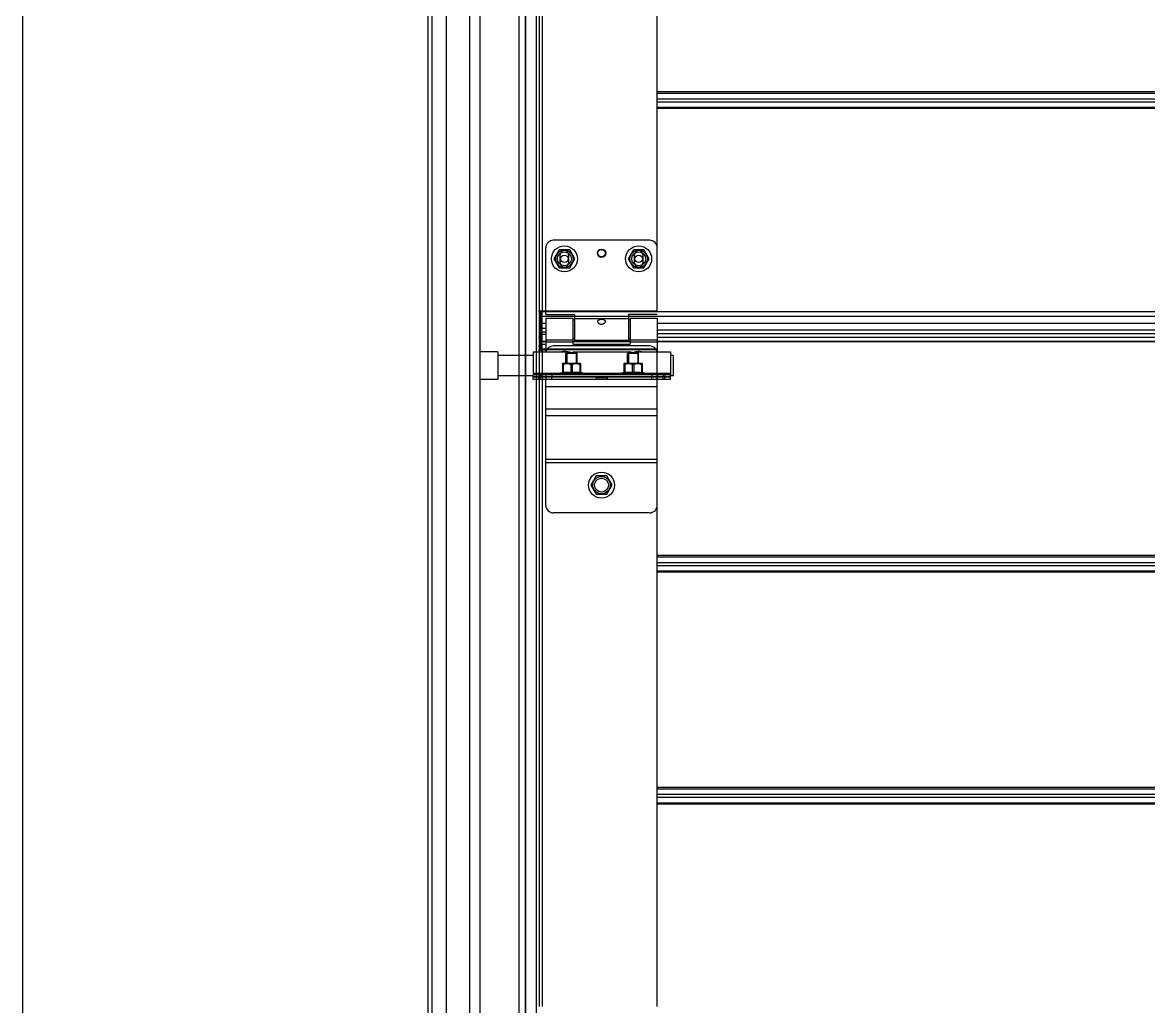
# Model space of a CAD drawing. Header units: millimetres. Extents: x 21899 to 38731, y -5425 to 3612.
# Drawn here: x 30925 to 31532, y 544 to 1075 of the extents above; entities that cross this region are included whole.
import ezdxf

# ---------------------------------------------------------------- set-up
doc = ezdxf.new("R2010")
doc.units = ezdxf.units.MM

msp = doc.modelspace()

# ---------------------------------------------------------------- linework, layer by layer
at = {"color": 3, "linetype": 'Continuous'}
for p, q in [((31203.74, 544.44), (31203.74, 1441.84)), ((31267.24, 919.59), (31267.24, 1441.84)), ((31214.99, 945.34), (31214.99, 949.84)), ((31219.49, 949.84), (31219.49, 945.34)), ((31254.99, 945.34), (31254.99, 949.84)), ((31259.49, 949.84), (31259.49, 945.34)), ((31203.74, 919.59), (31267.24, 919.59)), ((31204.24, 919.59), (31204.24, 898.59)), ((31205.24, 912.59), (31204.24, 912.59)), ((31267.24, 898.59), (31205.24, 898.59)), ((31263.24, 900.59), (31211.24, 900.59)), ((31267.24, 544.44), (31267.24, 898.59)), ((31200.44, 897.39), (31200.44, 885.09)), ((31200.44, 897.39), (31218.94, 897.39)), ((31222.94, 897.39), (31251.94, 897.39)), ((31255.94, 897.39), (31274.44, 897.39)), ((31274.44, 897.39), (31274.44, 885.09)), ((31274.44, 885.09), (31200.44, 885.09)), ((31207.14, 882.59), (31200.44, 882.59)), ((31207.24, 814.59), (31207.24, 882.59)), ((31274.44, 882.59), (31207.24, 882.59)), ((31234.39, 883.79), (31234.39, 882.59)), ((31240.09, 883.79), (31234.39, 883.79)), ((31240.09, 883.79), (31240.09, 882.59)), ((31267.24, 814.59), (31267.24, 882.59)), ((31263.24, 810.59), (31211.24, 810.59))]:
    msp.add_line(p, q, dxfattribs=at)
at = {"color": 9, "linetype": 'Continuous'}
for p, q in [((31205.24, 1441.84), (31205.24, 919.59)), ((31153.61, 1144.53), (31153.61, 374.52)), ((31166.08, 1144.53), (31166.08, 374.52)), ((31192.74, 1144.53), (31192.74, 374.52)), ((31196.18, 1144.53), (31196.18, 374.52)), ((31196.33, 1144.53), (31196.33, 374.52)), ((31202.06, 1144.53), (31202.06, 491.59)), ((31344.93, 1037.61), (31267.24, 1037.61)), ((32262.43, 1037.61), (31344.93, 1037.61)), ((31267.24, 1036.83), (31344.93, 1036.83)), ((31267.24, 1033.86), (31344.93, 1033.86)), ((31267.24, 1032.31), (31344.93, 1032.31)), ((31344.93, 1036.83), (32262.43, 1036.83)), ((31344.93, 1033.86), (32262.43, 1033.86)), ((31344.93, 1032.31), (32262.43, 1032.31)), ((31267.24, 1029.34), (31344.93, 1029.34)), ((31344.93, 1028.56), (31267.24, 1028.56)), ((31344.93, 1029.34), (32262.43, 1029.34)), ((32262.43, 1028.56), (31344.93, 1028.56)), ((31344.93, 919.01), (31205.24, 919.01)), ((31207.24, 919.01), (31205.24, 919.01)), ((31344.93, 916.58), (31205.24, 916.58)), ((31222.74, 916.58), (31205.24, 916.58)), ((31251.74, 916.43), (31222.74, 916.43)), ((32137.24, 919.01), (31344.93, 919.01)), ((33200.11, 916.58), (31344.93, 916.58)), ((31204.74, 912.59), (31204.74, 897.39)), ((31207.24, 912.73), (31205.24, 912.73)), ((31251.74, 915.21), (31222.74, 915.21)), ((31344.93, 912.73), (31267.24, 912.73)), ((32137.24, 912.73), (31344.93, 912.73)), ((31207.24, 910.09), (31205.24, 910.09)), ((31205.24, 906.9), (31207.24, 906.9)), ((31344.93, 909.09), (31267.24, 909.09)), ((31267.24, 905.3), (31344.93, 905.3)), ((32137.24, 909.09), (31344.93, 909.09)), ((31344.93, 905.3), (32137.24, 905.3)), ((31205.24, 902.97), (31207.24, 902.97)), ((31205.24, 901.59), (31207.24, 901.59)), ((31205.24, 898.68), (31207.24, 898.68)), ((31205.24, 898.59), (31205.24, 544.44)), ((31207.24, 903.96), (31221.74, 903.96)), ((31207.24, 902.75), (31221.74, 902.75)), ((31221.74, 902.97), (31252.74, 902.97)), ((31221.74, 901.59), (31252.74, 901.59)), ((31252.74, 903.96), (31267.24, 903.96)), ((31252.74, 902.75), (31267.24, 902.75)), ((31267.24, 902.97), (31344.93, 902.97)), ((31344.93, 902.97), (32137.24, 902.97)), ((31200.44, 885.89), (31214.72, 885.89)), ((31227.35, 885.89), (31247.92, 885.89)), ((31260.55, 885.89), (31274.44, 885.89)), ((31203.44, 885.09), (31203.44, 883.89)), ((31203.44, 882.59), (31203.44, 883.79)), ((31204.44, 885.09), (31204.44, 883.89)), ((31204.44, 882.59), (31204.44, 883.79)), ((31210.44, 885.09), (31210.44, 883.89)), ((31210.44, 882.59), (31210.44, 883.79)), ((31240.09, 883.36), (31234.39, 883.36)), ((31264.44, 885.09), (31264.44, 883.89)), ((31264.44, 882.59), (31264.44, 883.79)), ((31270.44, 885.09), (31270.44, 883.89)), ((31270.44, 882.59), (31270.44, 883.79)), ((31271.44, 885.09), (31271.44, 883.89)), ((31271.44, 882.59), (31271.44, 883.79)), ((31267.24, 878.59), (31207.24, 878.59)), ((31267.24, 866.59), (31207.24, 866.59)), ((31267.24, 862.84), (31207.24, 862.84)), ((31267.24, 839.46), (31207.24, 839.46)), ((31267.24, 837.59), (31207.24, 837.59)), ((31344.93, 787.61), (31267.24, 787.61)), ((31267.24, 786.83), (31344.93, 786.83)), ((31267.24, 783.86), (31344.93, 783.86)), ((32262.43, 787.61), (31344.93, 787.61)), ((31344.93, 786.83), (32262.43, 786.83)), ((31344.93, 783.86), (32262.43, 783.86)), ((31267.24, 782.31), (31344.93, 782.31)), ((31267.24, 779.34), (31344.93, 779.34)), ((31344.93, 778.56), (31267.24, 778.56)), ((31344.93, 782.31), (32262.43, 782.31)), ((31344.93, 779.34), (32262.43, 779.34)), ((32262.43, 778.56), (31344.93, 778.56)), ((31344.93, 662.61), (31267.24, 662.61)), ((31267.24, 661.83), (31344.93, 661.83)), ((32262.43, 662.61), (31344.93, 662.61)), ((31344.93, 661.83), (32262.43, 661.83)), ((31267.24, 658.86), (31344.93, 658.86)), ((31267.24, 657.31), (31344.93, 657.31)), ((31344.93, 658.86), (32262.43, 658.86)), ((31344.93, 657.31), (32262.43, 657.31)), ((31267.24, 654.34), (31344.93, 654.34)), ((31344.93, 653.56), (31267.24, 653.56)), ((31344.93, 654.34), (32262.43, 654.34)), ((32262.43, 653.56), (31344.93, 653.56))]:
    msp.add_line(p, q, dxfattribs=at)
at = {"color": 7, "linetype": 'Continuous'}
for p, q in [((30925.24, 1144.53), (30925.24, 264.59)), ((31143.74, 264.59), (31143.74, 1144.53)), ((31145.74, 1144.53), (31145.74, 264.59)), ((31171.74, 1144.53), (31171.74, 374.52)), ((31207.24, 917.59), (31207.24, 953.59)), ((31263.24, 957.59), (31211.24, 957.59)), ((31214.39, 952.52), (31211.54, 947.59)), ((31211.54, 947.59), (31214.39, 942.65)), ((31220.09, 952.52), (31214.39, 952.52)), ((31222.94, 947.59), (31220.09, 952.52)), ((31220.09, 942.65), (31222.94, 947.59)), ((31254.39, 952.52), (31251.54, 947.59)), ((31251.54, 947.59), (31254.39, 942.65)), ((31260.09, 952.52), (31254.39, 952.52)), ((31262.94, 947.59), (31260.09, 952.52)), ((31260.09, 942.65), (31262.94, 947.59)), ((31214.39, 942.65), (31220.09, 942.65)), ((31254.39, 942.65), (31260.09, 942.65)), ((31203.24, 919.59), (31207.24, 919.59)), ((31204.74, 919.59), (31204.74, 898.95)), ((31205.24, 898.82), (31205.24, 919.59)), ((31205.24, 898.59), (31205.24, 919.59)), ((31207.24, 917.59), (31222.74, 917.59)), ((31222.74, 917.59), (31222.74, 903.59)), ((31251.74, 917.59), (31251.74, 903.59)), ((31267.24, 917.59), (31251.74, 917.59)), ((31207.24, 912.64), (31205.24, 912.64)), ((31207.24, 915.59), (31207.24, 897.39)), ((31207.24, 915.59), (31221.74, 915.59)), ((31221.74, 915.59), (31221.74, 901.59)), ((31222.74, 914.59), (31221.74, 914.59)), ((31252.74, 914.59), (31251.74, 914.59)), ((31252.74, 915.59), (31252.74, 901.59)), ((31252.74, 915.59), (31267.24, 915.59)), ((31267.24, 915.59), (31267.24, 897.39)), ((31344.93, 912.64), (31267.24, 912.64)), ((32137.24, 912.64), (31344.93, 912.64)), ((31203.24, 905.59), (31204.24, 905.59)), ((31204.74, 905.59), (31203.74, 905.59)), ((31207.24, 908.09), (31205.24, 908.09)), ((31222.74, 904.59), (31221.74, 904.59)), ((31252.74, 904.59), (31251.74, 904.59)), ((31344.93, 907.09), (31267.24, 907.09)), ((32137.24, 907.09), (31344.93, 907.09)), ((31203.24, 900.59), (31204.24, 900.59)), ((31203.24, 898.59), (31207.24, 898.59)), ((31207.24, 903.01), (31205.24, 903.01)), ((31267.24, 898.82), (31205.24, 898.82)), ((31252.74, 903.01), (31221.74, 903.01)), ((31221.74, 901.59), (31252.74, 901.59)), ((31251.74, 903.59), (31222.74, 903.59)), ((31344.93, 903.01), (31267.24, 903.01)), ((31267.24, 898.82), (31267.24, 898.59)), ((32137.24, 903.01), (31344.93, 903.01)), ((31181.44, 897.49), (31171.74, 897.49)), ((31181.44, 897.49), (31181.44, 882.49)), ((31200.44, 895.49), (31181.44, 895.49)), ((31218.04, 896.59), (31218.39, 896.94)), ((31218.04, 891.09), (31218.04, 896.59)), ((31224.04, 896.59), (31218.04, 896.59)), ((31223.68, 896.94), (31218.39, 896.94)), ((31224.04, 896.59), (31223.68, 896.94)), ((31224.04, 891.09), (31224.04, 896.59)), ((31251.24, 896.59), (31251.59, 896.94)), ((31251.24, 891.09), (31251.24, 896.59)), ((31257.24, 896.59), (31251.24, 896.59)), ((31256.88, 896.94), (31251.59, 896.94)), ((31257.24, 896.59), (31256.88, 896.94)), ((31257.24, 891.09), (31257.24, 896.59)), ((31275.94, 895.49), (31274.44, 895.49)), ((31275.94, 895.48), (31275.94, 884.49)), ((31214.04, 885.59), (31216.13, 886.51)), ((31216.16, 891.09), (31216.12, 891.05)), ((31216.13, 891.06), (31216.13, 886.27)), ((31216.53, 890.52), (31216.13, 890.52)), ((31216.53, 886.27), (31216.13, 886.27)), ((31225.92, 891.09), (31216.16, 891.09)), ((31216.53, 890.52), (31216.53, 886.27)), ((31220.63, 890.52), (31220.63, 886.27)), ((31221.44, 890.52), (31220.63, 890.52)), ((31221.44, 886.27), (31220.63, 886.27)), ((31221.44, 890.52), (31221.44, 886.27)), ((31225.54, 890.52), (31225.54, 886.27)), ((31225.54, 890.52), (31225.94, 890.52)), ((31225.94, 886.27), (31225.54, 886.27)), ((31225.92, 891.09), (31225.95, 891.05)), ((31225.94, 891.06), (31225.94, 886.27)), ((31228.04, 885.59), (31225.94, 886.51)), ((31247.24, 885.59), (31249.33, 886.51)), ((31249.36, 891.09), (31249.32, 891.05)), ((31249.33, 891.06), (31249.33, 886.27)), ((31249.73, 890.52), (31249.33, 890.52)), ((31249.73, 886.27), (31249.33, 886.27)), ((31259.12, 891.09), (31249.36, 891.09)), ((31249.73, 890.52), (31249.73, 886.27)), ((31253.83, 890.52), (31253.83, 886.27)), ((31254.64, 890.52), (31253.83, 890.52)), ((31254.64, 886.27), (31253.83, 886.27)), ((31254.64, 890.52), (31254.64, 886.27)), ((31258.74, 890.52), (31258.74, 886.27)), ((31258.74, 890.52), (31259.14, 890.52)), ((31259.14, 886.27), (31258.74, 886.27)), ((31259.12, 891.09), (31259.15, 891.05)), ((31259.14, 891.06), (31259.14, 886.27)), ((31261.24, 885.59), (31259.14, 886.51)), ((31181.44, 882.49), (31171.74, 882.49)), ((31200.44, 884.49), (31181.44, 884.49)), ((31200.44, 882.59), (31200.44, 885.09)), ((31274.44, 883.89), (31200.44, 883.89)), ((31234.39, 883.79), (31200.44, 883.79)), ((31207.44, 883.89), (31207.44, 885.09)), ((31207.44, 882.59), (31207.44, 883.79)), ((31214.04, 885.09), (31214.04, 885.59)), ((31228.04, 885.59), (31214.04, 885.59)), ((31218.04, 883.79), (31218.04, 883.89)), ((31224.04, 883.79), (31224.04, 883.89)), ((31228.04, 885.09), (31228.04, 885.59)), ((31234.39, 883.79), (31234.39, 883.89)), ((31240.49, 882.59), (31240.49, 883.89)), ((31274.44, 883.79), (31240.49, 883.79)), ((31247.24, 885.09), (31247.24, 885.59)), ((31261.24, 885.59), (31247.24, 885.59)), ((31251.24, 883.79), (31251.24, 883.89)), ((31257.24, 883.79), (31257.24, 883.89)), ((31261.24, 885.09), (31261.24, 885.59)), ((31267.44, 885.09), (31267.44, 883.89)), ((31267.44, 882.59), (31267.44, 883.79)), ((31274.44, 882.59), (31274.44, 885.09)), ((31275.94, 884.49), (31274.44, 884.49)), ((31234.39, 830.52), (31231.54, 825.59)), ((31231.54, 825.59), (31234.39, 820.65)), ((31240.09, 830.52), (31234.39, 830.52)), ((31242.94, 825.59), (31240.09, 830.52)), ((31240.09, 820.65), (31242.94, 825.59)), ((31234.39, 820.65), (31240.09, 820.65))]:
    msp.add_line(p, q, dxfattribs=at)
at = {"color": 2, "linetype": 'Continuous'}
for p, q in [((31218.54, 896.94), (31218.54, 891.09)), ((31223.54, 896.94), (31223.54, 891.09)), ((31251.74, 896.94), (31251.74, 891.09)), ((31256.74, 896.94), (31256.74, 891.09)), ((31218.54, 883.89), (31218.54, 883.79)), ((31223.54, 883.89), (31223.54, 883.79)), ((31251.74, 883.89), (31251.74, 883.79)), ((31256.74, 883.89), (31256.74, 883.79))]:
    msp.add_line(p, q, dxfattribs=at)
at = {"color": 7, "linetype": 'Continuous'}
for centre, radius in [((31217.24, 947.59), 7), ((31257.24, 947.59), 7), ((31217.24, 947.59), 3.75), ((31217.24, 947.59), 2), ((31237.24, 950.59), 2), ((31257.24, 947.59), 3.75), ((31257.24, 947.59), 2), ((31237.24, 825.59), 7), ((31237.24, 825.59), 3.75)]:
    msp.add_circle(centre, radius, dxfattribs=at)
at = {"color": 3, "linetype": 'Continuous'}
msp.add_circle((31237.24, 950.59), 2.25, dxfattribs=at)
at = {"color": 9, "linetype": 'Continuous'}
for centre in [(31217.24, 947.59), (31257.24, 947.59), (31237.24, 825.59)]:
    msp.add_circle(centre, 4.7, dxfattribs=at)
at = {"color": 7, "linetype": 'Continuous'}
for centre, radius, start, end in [((31211.24, 953.59), 4, 90, 180), ((31263.24, 953.59), 4, 0, 90), ((31217.24, 890.59), 7, 75.96314, 102.99483), ((31257.24, 890.59), 7, 77.00517, 109.37316)]:
    msp.add_arc(centre, radius, start, end, dxfattribs=at)
at = {"color": 3, "linetype": 'Continuous'}
for centre, radius, start, end in [((31217.24, 949.84), 2.25, 0, 180), ((31257.24, 949.84), 2.25, 0, 180), ((31217.24, 945.34), 2.25, 180, 0), ((31257.24, 945.34), 2.25, 180, 0), ((31211.24, 896.59), 4, 90, 168.44976), ((31263.24, 896.59), 4, 11.55024, 90), ((31211.24, 814.59), 4, 180, 270), ((31263.24, 814.59), 4, 270, 0)]:
    msp.add_arc(centre, radius, start, end, dxfattribs=at)
at = {"color": 7, "linetype": 'Continuous'}
for points, start_tangent, end_tangent in [([(31205.24, 912.87), (31204.99, 912.89), (31204.81, 912.96), (31204.74, 913.06)], (-1, 0), (0, 1)), ([(31235.24, 913.83), (31235.3, 914.17), (31235.49, 914.46), (31235.78, 914.69), (31236.13, 914.84), (31236.5, 914.93), (31236.88, 914.99), (31237.3, 915), (31237.71, 914.97), (31238.1, 914.91), (31238.45, 914.8), (31238.75, 914.65), (31239, 914.44), (31239.17, 914.17), (31239.24, 913.83)], (0, 1), (0, -1)), ([(31235.33, 913.38), (31235.3, 913.47), (31235.24, 913.83)], (-0.374906, 0.927063), (0, 1)), ([(31239.14, 913.37), (31239, 913.12), (31238.73, 912.78), (31238.39, 912.51), (31238.02, 912.32), (31237.63, 912.21), (31237.2, 912.17), (31236.77, 912.22), (31236.37, 912.36), (31236.01, 912.56), (31235.7, 912.82), (31235.46, 913.13), (31235.33, 913.38)], (-0.381296, -0.924453), (-0.374906, 0.927063)), ([(31239.24, 913.83), (31239.18, 913.48), (31239.14, 913.37)], (0, -1), (-0.381296, -0.924453)), ([(31204.74, 898.95), (31204.8, 898.89), (31204.99, 898.84), (31205.24, 898.82)], (0, -1), (1, 0)), ([(31220.63, 890.52), (31220.15, 890.73), (31219.69, 890.89), (31219.24, 891), (31218.8, 891.05), (31218.36, 891.05), (31217.92, 891), (31217.47, 890.89), (31217.01, 890.73), (31216.53, 890.52)], (-0.893808, 0.44845), (-0.893808, -0.44845)), ([(31216.53, 886.27), (31217.05, 886.37), (31217.56, 886.44), (31218.07, 886.49), (31218.58, 886.51), (31219.09, 886.49), (31219.6, 886.44), (31220.11, 886.37), (31220.63, 886.27)], (0.9765, 0.215516), (0.9765, -0.215516)), ([(31225.54, 890.52), (31225.06, 890.73), (31224.6, 890.89), (31224.15, 891), (31223.71, 891.05), (31223.27, 891.05), (31222.83, 891), (31222.38, 890.89), (31221.92, 890.73), (31221.44, 890.52)], (-0.893808, 0.44845), (-0.893808, -0.44845)), ([(31221.44, 886.27), (31221.96, 886.37), (31222.47, 886.44), (31222.98, 886.49), (31223.49, 886.51), (31224, 886.49), (31224.51, 886.44), (31225.02, 886.37), (31225.54, 886.27)], (0.9765, 0.215516), (0.9765, -0.215516)), ([(31253.83, 890.52), (31253.35, 890.73), (31252.89, 890.89), (31252.44, 891), (31252, 891.05), (31251.56, 891.05), (31251.12, 891), (31250.67, 890.89), (31250.21, 890.73), (31249.73, 890.52)], (-0.893808, 0.44845), (-0.893808, -0.44845)), ([(31249.73, 886.27), (31250.25, 886.37), (31250.76, 886.44), (31251.27, 886.49), (31251.78, 886.51), (31252.29, 886.49), (31252.8, 886.44), (31253.31, 886.37), (31253.83, 886.27)], (0.9765, 0.215516), (0.9765, -0.215516)), ([(31258.74, 890.52), (31258.26, 890.73), (31257.8, 890.89), (31257.35, 891), (31256.91, 891.05), (31256.47, 891.05), (31256.03, 891), (31255.58, 890.89), (31255.12, 890.73), (31254.64, 890.52)], (-0.893808, 0.44845), (-0.893808, -0.44845)), ([(31254.64, 886.27), (31255.16, 886.37), (31255.67, 886.44), (31256.18, 886.49), (31256.69, 886.51), (31257.2, 886.49), (31257.71, 886.44), (31258.22, 886.37), (31258.74, 886.27)], (0.9765, 0.215516), (0.9765, -0.215516))]:
    msp.add_spline(points, degree=3, dxfattribs=dict(at, start_tangent=start_tangent, end_tangent=end_tangent))
at = {"color": 3, "linetype": 'Continuous'}
for points, start_tangent, end_tangent in [([(31204.67, 898.61), (31204.18, 898.68), (31203.85, 898.8), (31203.74, 898.95)], (-0.99525, 0.097347), (0, 1)), ([(31204.74, 898.6), (31204.67, 898.61)], (-0.996579, 0.082649), (-0.99525, 0.097347)), ([(31205.24, 898.59), (31204.74, 898.6)], (-1, 0), (-0.996579, 0.082649)), ([(31218.94, 897.39), (31218.95, 897.38)], (-0.269295, -0.963058), (0.966761, -0.25568)), ([(31219.02, 897.36), (31218.94, 897.39)], (-0.967488, 0.252916), (-0.269211, -0.963081)), ([(31220.01, 897.17), (31219.8, 897.2), (31219.61, 897.23), (31219.44, 897.27), (31219.29, 897.3), (31219.16, 897.33), (31219.07, 897.35), (31218.94, 897.39), (31219.07, 897.35), (31219.16, 897.33), (31219.29, 897.3), (31219.44, 897.27), (31219.61, 897.23), (31219.8, 897.2)], (-0.991814, 0.127691), (0.987855, -0.155378)), ([(31219.61, 897.23), (31219.44, 897.27), (31219.29, 897.3), (31219.16, 897.33), (31219.07, 897.35), (31218.94, 897.39), (31219.07, 897.35), (31219.16, 897.33), (31219.29, 897.3), (31219.44, 897.27), (31219.61, 897.23), (31219.8, 897.2)], (-0.983603, 0.180346), (0.987855, -0.155378)), ([(31219.61, 897.23), (31219.44, 897.27), (31219.29, 897.3), (31219.16, 897.33), (31219.07, 897.35), (31218.94, 897.39), (31219.07, 897.35), (31219.16, 897.33), (31219.29, 897.3)], (-0.983603, 0.180346), (0.975429, -0.220316)), ([(31219.07, 897.35), (31219.02, 897.36)], (-0.968495, 0.249032), (-0.967488, 0.252916)), ([(31220.15, 897.15), (31220.01, 897.17)], (-0.994049, 0.108934), (-0.991814, 0.127691)), ([(31220.46, 897.13), (31220.15, 897.15)], (-0.997809, 0.06616), (-0.994049, 0.108934)), ([(31220.94, 897.11), (31220.46, 897.13)], (-1, -0.000125), (-0.997809, 0.06616)), ([(31220.94, 897.11), (31221.41, 897.13)], (1, -0.000114), (0.997809, 0.066161)), ([(31221.41, 897.13), (31221.71, 897.15)], (0.997809, 0.066161), (0.994276, 0.106842)), ([(31221.71, 897.15), (31221.86, 897.17), (31222.07, 897.2), (31222.26, 897.23), (31222.43, 897.27), (31222.58, 897.3), (31222.71, 897.33), (31222.81, 897.35), (31222.92, 897.38), (31222.81, 897.35), (31222.71, 897.33), (31222.58, 897.3), (31222.43, 897.27), (31222.26, 897.23), (31222.07, 897.2), (31221.86, 897.17)], (0.994276, 0.106842), (-0.991806, -0.127754)), ([(31222.06, 897.2), (31221.86, 897.17)], (-0.988177, -0.153317), (-0.991806, -0.127754)), ([(31222.81, 897.35), (31222.92, 897.38), (31222.81, 897.35), (31222.77, 897.34)], (0.968529, 0.248901), (-0.970087, -0.242758)), ([(31222.81, 897.35), (31222.84, 897.36)], (0.968529, 0.248901), (0.967848, 0.251535)), ([(31222.84, 897.36), (31222.92, 897.38)], (0.967848, 0.251535), (0.258533, -0.966003)), ([(31251.94, 897.39), (31251.95, 897.38)], (-0.269295, -0.963058), (0.966761, -0.25568)), ([(31252.02, 897.36), (31251.94, 897.39)], (-0.967488, 0.252916), (-0.269211, -0.963081)), ([(31253.01, 897.17), (31252.8, 897.2), (31252.61, 897.23), (31252.44, 897.27), (31252.29, 897.3), (31252.16, 897.33), (31252.07, 897.35), (31251.94, 897.39), (31252.07, 897.35), (31252.16, 897.33), (31252.29, 897.3), (31252.44, 897.27), (31252.61, 897.23), (31252.8, 897.2)], (-0.991814, 0.127691), (0.987855, -0.155378)), ([(31252.61, 897.23), (31252.44, 897.27), (31252.29, 897.3), (31252.16, 897.33), (31252.07, 897.35), (31251.94, 897.39), (31252.07, 897.35), (31252.16, 897.33), (31252.29, 897.3), (31252.44, 897.27), (31252.61, 897.23), (31252.8, 897.2)], (-0.983603, 0.180346), (0.987855, -0.155378)), ([(31252.61, 897.23), (31252.44, 897.27), (31252.29, 897.3), (31252.16, 897.33), (31252.07, 897.35), (31251.94, 897.39), (31252.07, 897.35), (31252.16, 897.33), (31252.29, 897.3)], (-0.983603, 0.180346), (0.975429, -0.220316)), ([(31252.07, 897.35), (31252.02, 897.36)], (-0.968495, 0.249032), (-0.967488, 0.252916)), ([(31253.15, 897.15), (31253.01, 897.17)], (-0.994049, 0.108934), (-0.991814, 0.127691)), ([(31253.46, 897.13), (31253.15, 897.15)], (-0.997809, 0.06616), (-0.994049, 0.108934)), ([(31253.94, 897.11), (31253.46, 897.13)], (-1, -0.000125), (-0.997809, 0.06616)), ([(31253.94, 897.11), (31254.41, 897.13)], (1, -0.000114), (0.997809, 0.066161)), ([(31254.41, 897.13), (31254.71, 897.15)], (0.997809, 0.066161), (0.994276, 0.106842)), ([(31254.71, 897.15), (31254.86, 897.17), (31255.07, 897.2), (31255.26, 897.23), (31255.43, 897.27), (31255.58, 897.3), (31255.71, 897.33), (31255.81, 897.35), (31255.92, 897.38), (31255.81, 897.35), (31255.71, 897.33), (31255.58, 897.3), (31255.43, 897.27), (31255.26, 897.23), (31255.07, 897.2), (31254.86, 897.17)], (0.994276, 0.106842), (-0.991806, -0.127754)), ([(31255.06, 897.2), (31254.86, 897.17)], (-0.988177, -0.153317), (-0.991806, -0.127754)), ([(31255.81, 897.35), (31255.92, 897.38), (31255.81, 897.35), (31255.77, 897.34)], (0.968529, 0.248901), (-0.970087, -0.242758)), ([(31255.81, 897.35), (31255.84, 897.36)], (0.968529, 0.248901), (0.967848, 0.251535)), ([(31255.84, 897.36), (31255.92, 897.38)], (0.967848, 0.251535), (0.258533, -0.966003))]:
    msp.add_spline(points, degree=3, dxfattribs=dict(at, start_tangent=start_tangent, end_tangent=end_tangent))

doc.saveas('drawing.dxf')
